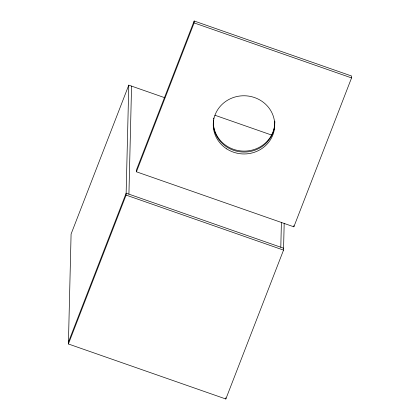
<?xml version="1.0" encoding="UTF-8"?>
<svg xmlns="http://www.w3.org/2000/svg" width="420" height="420" viewBox="0 0 420 420"><rect width="100%" height="100%" fill="white"/><g stroke="black" fill="none" stroke-linecap="round" stroke-linejoin="round"><path stroke-width="0.63" d="M284.183 223.314L283.531 250.105L225.839 399L68.402 343.985L71.09 234.04L128.782 85.139L164.897 97.76M68.402 343.985L126.095 195.085L128.782 85.139M128.919 194.15L131.56 86.111M136.427 171.801L136.469 169.895L194.161 21L351.598 76.015L351.55 77.92L293.858 226.821L136.427 171.801L194.114 22.906L194.161 21M213.376 120.771L213.302 123.627A30.739 29.101 1.4 0 0 233.457 150.255A30.739 29.101 1.4 0 0 266.978 142.385L270.491 137.844A30.739 29.101 1.4 0 0 274.339 127.906L274.764 122.288A30.739 29.101 1.4 0 0 274.706 121.123M225.839 399L225.871 397.73M280.802 247.228L281.405 222.343M293.858 226.821L293.89 225.55M213.586 119.112L213.728 118.004M68.45 342.08L126.142 193.179L283.574 248.199M194.114 22.906L351.55 77.92M214.909 115.238L271.709 135.088M126.095 195.085L283.531 250.105M274.785 121.333A30.739 29.101 1.4 0 1 243.941 151.106A30.739 29.101 1.4 0 1 213.334 120.96M226.727 148.901A30.739 29.101 1.4 0 0 274.643 127.05A30.739 29.101 1.4 0 0 230.585 98.637A30.739 29.101 1.4 0 0 226.727 148.901"/></g></svg>
